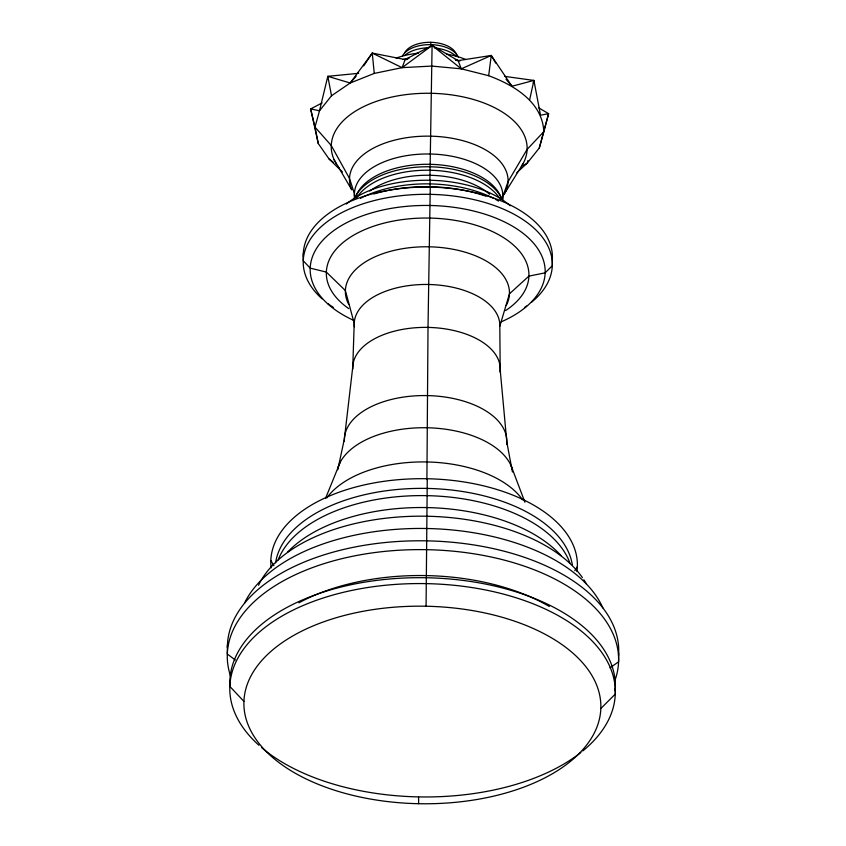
<?xml version="1.0" encoding="UTF-8"?>
<svg xmlns="http://www.w3.org/2000/svg" width="846" height="846" viewBox="0 0 846 846"><rect width="100%" height="100%" fill="white"/><g stroke="black" fill="none" stroke-linecap="round" stroke-linejoin="round"><path stroke-width="1.27" d="M430.826 46.731L430.836 42.3M227.415 645.202L227.31 654.021L235.336 660.06M229.89 680.544L229.826 686.423L243.923 701.408M303.323 253.536L303.238 260.769L310.196 268.14L326.355 272.084L345.38 290.559L354.21 323.309L352.793 366.699L344.375 438.915L337.776 469.805M354.347 198.725L354.411 193.575L349.504 178.453L331.262 145.523L314.998 127.101L310.641 108.923L322.115 102.948M430.149 180.272L430.032 187.178M502.746 200.396L502.799 196.526L508.076 181.615L527.1 149.425L543.809 131.669L548.61 113.671L538.796 107.886M615.349 688.232L615.275 694.111L600.829 708.525A178.495 98.781 0.7 0 1 329.94 788.694A178.495 98.781 0.7 0 1 336.348 617.686A178.495 98.781 0.7 0 1 600.829 708.525M618.69 653.006L618.585 661.826L609.977 667.843M342.482 172.002L329.136 159.059L318.276 143.566L314.998 127.101L319.502 110.794L331.505 95.757L350.181 83.014L372.272 53.097L405.149 59.58L432.095 45.462L429.895 180.526M427.272 478.751L426.067 606.233M516.79 172.721L527.301 163.014L539.304 147.976L543.809 131.669C542.508 101.932 513.607 84.96 488.66 75.706L491.251 55.466L458.12 60.637L455.603 60.394M529.67 99.712L533.9 80.433L504.702 76.373M533.318 82.982L533.9 80.433L511.978 86.239L506.003 79.217M527.893 160.613L527.301 163.014L523.145 165.848M539.304 147.976L548.61 113.671L540.531 115.204L533.9 80.433M512.433 471.994L506.828 442.151L500.176 369.639L499.817 326.207L509.451 293.826L528.909 276.124L545.162 272.835L552.301 265.739L552.385 258.495A124.563 68.928 0.7 0 0 426.966 187.072A124.563 68.928 0.7 0 0 303.376 257.374M318.276 143.566L310.641 108.923L319.502 110.794L327.814 76.32L350.181 83.014L374.249 73.422L402.083 67.648L405.149 59.58L407.677 59.442M325.583 498.262L340.166 462.339M504.946 192.92L523.24 163.384M574.794 570.69L577.363 566.598M363.717 65.861L372.272 53.097L402.083 67.648L431.777 66.083L461.303 68.833L488.66 75.706M350.181 83.014L356.166 76.225M402.083 67.648L432.095 45.462L458.12 60.637L461.303 68.833L491.251 55.466L511.978 86.239M358.725 73.316L327.814 76.32L331.505 95.757M329.136 159.059L333.303 162.231M432.095 45.462L461.303 68.833M270.836 560.486L273.914 565.72M491.251 55.466L495.745 63.112M334.075 159.608L351.777 189.864A79.302 43.886 0.7 0 1 432.306 136.217A79.302 43.886 0.7 0 1 503.814 194.887M430.265 186.765L428.013 327.402L426.902 479.597M511.1 465.744L524.911 502.238M372.272 53.097L374.249 73.422M418.559 796.9L418.675 803.7M258.897 745.252A192.782 106.681 0.7 0 1 298.606 607.502A192.782 106.681 0.7 0 1 551.222 611.912A192.782 106.681 0.7 0 1 582.82 750.91M580.864 752.485A192.782 106.681 0.7 0 1 261.721 747.716M229.869 684.319A192.782 106.681 0.7 0 1 425.475 577.733A192.782 106.681 0.7 0 1 615.201 690.748M298.913 602.817A175.429 97.079 0.7 0 1 549.35 606.487M230.493 675.88A195.69 108.299 0.7 0 1 424.671 549.646A195.69 108.299 0.7 0 1 614.746 681.009M227.373 647.75A195.69 108.299 0.7 0 1 427.114 540.858A195.69 108.299 0.7 0 1 618.542 655.555M244.473 603.198A184.925 102.334 0.7 0 1 424.819 528.475A184.925 102.334 0.7 0 1 602.849 607.893M258.559 585.231A170.564 94.382 0.7 0 1 413.683 516.261A170.564 94.382 0.7 0 1 582.408 577.617M583.846 579.743A170.564 94.382 0.7 0 1 586.447 584.036M287.534 552.174A153.507 84.949 0.7 0 1 424.914 507.547A153.507 84.949 0.7 0 1 561.025 555.642M278.175 559.946A148.896 82.4 0.7 0 1 424.713 495.619A148.896 82.4 0.7 0 1 569.993 563.277M275.616 562.77A148.896 82.4 0.7 0 1 423.645 488.375A148.896 82.4 0.7 0 1 572.34 564.885M271.132 567.867A153.306 84.843 0.7 0 1 425.041 478.709A153.306 84.843 0.7 0 1 576.919 571.505M326.81 497.934A105.168 58.194 0.7 0 1 424.829 461.927A105.168 58.194 0.7 0 1 522.595 499.806M337.67 468.568A88.513 48.983 0.7 0 1 424.671 427.727A88.513 48.983 0.7 0 1 512.496 469.519M344.396 441.252A81.248 44.965 0.7 0 1 427.283 395.59A81.248 44.965 0.7 0 1 506.627 444.488M352.835 369.068A73.708 40.788 0.7 0 1 428.013 327.402A73.708 40.788 0.7 0 1 499.965 371.997M354.358 326.81A72.819 40.301 0.7 0 1 425.358 284.457A72.819 40.301 0.7 0 1 499.817 326.207M348.753 304.444A82.062 45.409 0.7 0 1 427.177 246.778A82.062 45.409 0.7 0 1 506.215 305.522M348.721 308.589A101.309 56.058 0.7 0 1 358.968 232.301A101.309 56.058 0.7 0 1 497.342 234.014A101.309 56.058 0.7 0 1 505.654 310.524M353.025 320.074A117.509 65.026 0.7 0 1 342.239 225.121A117.509 65.026 0.7 0 1 513.987 227.088A117.509 65.026 0.7 0 1 501.35 321.776M322.083 298.839A124.563 68.928 0.7 0 1 347.505 209.861A124.563 68.928 0.7 0 1 510.646 212.494A124.563 68.928 0.7 0 1 531.584 302.223M526.593 306.051A124.563 68.928 0.7 0 1 524.457 307.532M333.292 307.373A124.563 68.928 0.7 0 1 327.91 303.608M373.921 193.956A112.106 62.044 0.7 0 1 485.995 196.198M360.459 198.345A97.681 54.059 0.7 0 1 493.176 198.165M495.386 199.318A97.681 54.059 0.7 0 1 498.558 201.094M346.363 204.034A97.681 54.059 0.7 0 1 510.233 205.715M369.744 191.059A73.031 40.418 0.7 0 1 489.675 194.252M356.652 197.827A75.95 42.025 0.7 0 1 428.975 170.215A75.95 42.025 0.7 0 1 500.494 199.656M354.4 198.81A75.95 42.025 0.7 0 1 427.812 166.768A75.95 42.025 0.7 0 1 502.186 199.392M355.68 196.769A74.215 41.073 0.7 0 1 428.933 164.293A74.215 41.073 0.7 0 1 501.445 198.503M354.442 195.944A74.215 41.073 0.7 0 1 430.138 154.004A74.215 41.073 0.7 0 1 502.577 198.905M336.253 163.807A97.946 54.197 0.7 0 1 430.223 93.282A97.946 54.197 0.7 0 1 521.432 166.472M339.066 167.931A97.946 54.197 0.7 0 1 337.586 165.89M403.193 59.506A60.203 33.311 0.7 0 1 409.242 58.12M455.275 59.59A60.203 33.311 0.7 0 1 459.938 60.975M396.055 58.141A60.203 33.311 0.7 0 1 418.114 53.203M446.72 54.112A60.203 33.311 0.7 0 1 465.85 59.537M416.169 53.689A29.018 16.053 0.7 0 1 418.432 53.087M404.726 52.695A26.617 14.731 0.7 0 1 433.163 42.406A26.617 14.731 0.7 0 1 456.851 56.27M402.463 55.942A28.923 16.011 0.7 0 1 430.847 44.637A28.923 16.011 0.7 0 1 458.331 57.063M404.695 55.498A29.811 16.497 0.7 0 1 428.224 47.778M434.707 47.989A29.811 16.497 0.7 0 1 456.322 56.534"/></g></svg>
